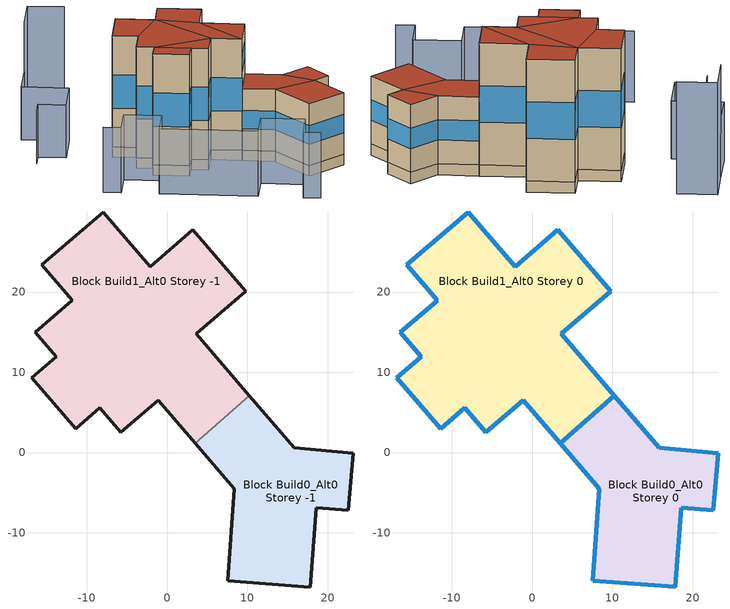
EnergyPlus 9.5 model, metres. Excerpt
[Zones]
Block Build0_Alt0 Storey -1
 floor ground (Project Basement Floor): 23.17,-0.06 22.58,-7.16 18.59,-6.87 17.83,-16.74 7.56,-15.99 8.38,-4.53 3.48,1.18 10.26,7.07 15.83,0.59 z-2.5
 wall ground (Project Basement Wall): 3.48,1.18 8.38,-4.53 7.56,-15.99 17.83,-16.74 18.59,-6.87 22.58,-7.16 23.17,-0.06 15.83,0.59 10.26,7.07 z-2.5:0
 wall to Block Build1_Alt0 Storey -1 (Project Partition): 10.26,7.07 3.48,1.18 z-2.5:0
Block Build1_Alt0 Storey -1
 floor ground (Project Basement Floor): 3.16,27.74 9.76,20.1 3.61,14.8 10.26,7.07 3.48,1.18 -1.13,6.54 -5.76,2.56 -8.37,5.59 -11.4,2.99 -16.85,9.32 -13.81,11.93 -16.42,14.97 -11.79,18.94 -15.61,23.38 -7.95,29.96 -2.13,23.17 z-2.5
 wall ground (Project Basement Wall): 10.26,7.07 3.61,14.8 9.76,20.1 3.16,27.74 -2.13,23.17 -7.95,29.96 -15.61,23.38 -11.79,18.94 -16.42,14.97 -13.81,11.93 -16.85,9.32 -11.4,2.99 -8.37,5.59 -5.76,2.56 -1.13,6.54 3.48,1.18 z-2.5:0
Block Build0_Alt0 Storey 0
 floor to Block Build0_Alt0 Storey -1 (Project Heated1rstFloor): 23.17,-0.06 22.58,-7.16 18.59,-6.87 17.83,-16.74 7.56,-15.99 8.38,-4.53 3.48,1.18 10.26,7.07 15.83,0.59 z0
 wall outside (Project Wall): 3.48,1.18 8.38,-4.53 7.56,-15.99 17.83,-16.74 18.59,-6.87 22.58,-7.16 23.17,-0.06 15.83,0.59 10.26,7.07 z0:15
 wall to Block Build1_Alt0 Storey 0 (Project Partition): 10.26,7.07 3.48,1.18 z0:15
 window (Project External Window): 3.48,1.17 8.38,-4.52 / 8.38,-4.53 7.56,-15.99 / 7.57,-15.99 17.82,-16.74 / 17.83,-16.74 18.59,-6.87 / 18.6,-6.87 22.58,-7.15 / 22.58,-7.15 23.16,-0.06 / 23.16,-0.05 15.83,0.59 / 15.82,0.59 10.26,7.06 z5.25:9.75
 roof outside (Project Flat Roof): 22.58,-7.16 23.17,-0.06 15.83,0.59 18.59,-6.87 z15; 18.59,-6.87 15.83,0.59 10.26,7.07 3.48,1.18 8.38,-4.53 z15; 17.83,-16.74 18.59,-6.87 8.38,-4.53 7.56,-15.99 z15
Block Build1_Alt0 Storey 0
 floor to Block Build1_Alt0 Storey -1 (Project Heated1rstFloor): 3.16,27.74 9.76,20.1 3.61,14.8 10.26,7.07 3.48,1.18 -1.13,6.54 -5.76,2.56 -8.37,5.59 -11.4,2.99 -16.85,9.32 -13.81,11.93 -16.42,14.97 -11.79,18.94 -15.61,23.38 -7.95,29.96 -2.13,23.17 z0
 wall outside (Project Wall): 10.26,7.07 3.61,14.8 9.76,20.1 3.16,27.74 -2.13,23.17 -7.95,29.96 -15.61,23.38 -11.79,18.94 -16.42,14.97 -13.81,11.93 -16.85,9.32 -11.4,2.99 -8.37,5.59 -5.76,2.56 -1.13,6.54 3.48,1.18 z0:27; 3.48,1.18 10.26,7.07 z15:27
 window (Project External Window): 10.25,7.07 3.61,14.8 / 3.61,14.8 9.76,20.09 / 9.76,20.1 3.17,27.74 / 3.16,27.74 -2.13,23.18 / -2.13,23.18 -7.95,29.96 / -7.96,29.96 -15.61,23.38 / -15.61,23.38 -11.8,18.95 / -11.8,18.94 -16.42,14.97 / -16.42,14.96 -13.82,11.94 / -13.82,11.93 -16.85,9.33 / -16.85,9.32 -11.4,2.99 / -11.4,2.99 -8.37,5.59 / -8.36,5.59 -5.76,2.56 / -5.75,2.56 -1.13,6.53 / -1.13,6.53 3.47,1.18 z9.45:17.55; 3.48,1.18 10.25,7.06 z19.2:22.8
 roof outside (Project Flat Roof): 10.26,7.07 3.61,14.8 3.48,1.18 z27; -1.13,6.54 -13.81,11.93 -8.37,5.59 -5.76,2.56 z27; -8.37,5.59 -13.81,11.93 -16.85,9.32 -11.4,2.99 z27; -2.13,23.17 -7.95,29.96 -15.61,23.38 -11.79,18.94 z27; 3.48,1.18 3.61,14.8 -2.13,23.17 -1.13,6.54 z27; 9.76,20.1 3.16,27.74 -2.13,23.17 3.61,14.8 z27; -1.13,6.54 -2.13,23.17 -11.79,18.94 -16.42,14.97 -13.81,11.93 z27
shading: -4.3,-31.41 -6.91,-28.38 / -6.91,-28.38 -0.99,-23.31 / -0.99,-23.31 -7.54,-15.61 / -7.54,-15.61 -13.45,-20.7 / -13.45,-20.7 -28.04,-3.8 / -28.04,-3.8 -22.15,1.3 / -22.15,1.3 -27.68,7.77 / -27.68,7.77 -33.63,2.72 / -33.63,2.72 -36.2,5.78 z0:15.8; -20.03,46.84 -12.55,53.26 / -12.55,53.26 -7.09,46.92 z0:24.8; -34.68,28.45 -31.65,31.06 / -31.65,31.06 -27.47,26.2 / -27.47,26.2 -19.82,32.75 / -19.82,32.75 -26.88,40.96 / -26.88,40.96 -20.03,46.84 z0:12.8
[Building]
None: North Axis=0; Terrain=Suburbs; Loads Convergence Tolerance Value=0.04; Temperature Convergence Tolerance Value=0.4; Solar Distribution=FullExterior; Maximum Number of Warmup Days=25; Minimum Number of Warmup Days=6
[Site:Location]
WeatherData/USA_CA_San.Francisco.Intl.AP.724940_TMY3.epw: Latitude=37.62; Longitude=-122.4; Time Zone=-8; Elevation=2
[SizingPeriod:DesignDay] Day of Month=21; Humidity Condition Type=Wetbulb; Barometric Pressure=100594; Rain Indicator=No; Snow Indicator=No; Daylight Saving Time Indicator=No; Solar Model Indicator=ASHRAEClearSky
Name | Month | Day Type | Maximum DryBulb Temperature | Daily DryBulb Temperature Range | Wetbulb or DewPoint at Maximum DryBulb | Wind Speed | Wind Direction | Sky Clearness
DENVER_STAPLETON Ann Htg 99.6% Condns DB | 12 | WinterDesignDay | -20 | 0 | -20 | 2.3 | 180 | 0
DENVER_STAPLETON Ann Clg .4% Condns DB=>MWB | 7 | SummerDesignDay | 34.1 | 15.2 | 15.8 | 4 | 120 | 1
[SITE:GROUNDTEMPERATURE:BUILDINGSURFACE]
15, 15, 15, 15, 15, 15, 15, 15, 15, 15, 15, 15
[MATERIAL] Solar Absorptance=0.7; Visible Absorptance=0.7
Name | Roughness | Thickness | Conductivity | Density | Specific Heat | Thermal Absorptance
Basement Floor; Heated1rstFloor Inertia | Rough | 0.1 | 0.9 | 2300 | 1000 | 0.9
Heated1rstFloor Insulation | Rough | 0.15 | 0.035 | 150 | 1000 | 0.9
Roof Insulation | Rough | 0.3 | 0.03 | 150 | 1000 | 0.9
Wall Inertia | Rough | 0.2 | 0.9 | 2300 | 1000 | 0.9
Wall Insulation | Rough | 0.2 | 0.03 | 150 | 1000 | 0.9
HeatedZoneIntMass; NonHeatedZoneIntMass | Rough | 0.1 | 0.3 | 600 | 1400 | 0.9
AirWallMaterial | MediumSmooth | 0.01 | 0.6 | 800 | 1000 | 0.95
[WINDOWMATERIAL:SIMPLEGLAZINGSYSTEM]
Window: UFactor=1.9; Solar Heat Gain Coefficient=0.7; Visible Transmittance=0.8
[CONSTRUCTION]
Project Wall: Wall Inertia, Wall Insulation
Project Basement Wall: Wall Inertia
Project Partition: AirWallMaterial
Project Basement Floor: Basement Floor
Project Flat Roof: Roof Insulation
Project External Window: Window
Project Heated1rstFloor: Heated1rstFloor Inertia, Heated1rstFloor Insulation
HeatedZoneIntMassObj: HeatedZoneIntMass
NonHeatedZoneIntMassObj: NonHeatedZoneIntMass
[ZONE] Type=1; Multiplier=1; Ceiling Height=autocalculate; Volume=autocalculate; Floor Area=autocalculate; Part of Total Floor Area=Yes
Block Build0_Alt0 Storey -1; Block Build0_Alt0 Storey 0; Block Build1_Alt0 Storey -1; Block Build1_Alt0 Storey 0
[INTERNALMASS]
Name | Construction | Zone or ZoneList | Surface Area
Block Build0_Alt0 Storey -1IntMass | NonHeatedZoneIntMassObj | Block Build0_Alt0 Storey -1 | 516
Block Build1_Alt0 Storey -1IntMass | NonHeatedZoneIntMassObj | Block Build1_Alt0 Storey -1 | 976
Block Build0_Alt0 Storey 0IntMass | HeatedZoneIntMassObj | Block Build0_Alt0 Storey 0 | 2581
Block Build1_Alt0 Storey 0IntMass | HeatedZoneIntMassObj | Block Build1_Alt0 Storey 0 | 8780
[ELECTRICEQUIPMENT] Schedule=LoadSchedule; Design Level Calculation Method=Watts/Area; Fraction Latent=0; Fraction Radiant=0; Fraction Lost=0; EndUse Subcategory=General
Name | Zone or ZoneList | Watts per Zone Floor Area
Block Build0_Alt0 Storey 0Load | Block Build0_Alt0 Storey 0 | 0.05
Block Build1_Alt0 Storey 0Load | Block Build1_Alt0 Storey 0 | 0.09
[ZONEINFILTRATION:DESIGNFLOWRATE] Schedule=AlwaysON; Design Flow Rate Calculation Method=AirChanges/Hour; Air Changes per Hour=1; Constant Term Coefficient=1; Temperature Term Coefficient=0; Velocity Term Coefficient=0; Velocity Squared Term Coefficient=0
Name | Zone or ZoneList
Block Build0_Alt0 Storey -1Leak | Block Build0_Alt0 Storey -1
Block Build1_Alt0 Storey -1Leak | Block Build1_Alt0 Storey -1
[ZONEINFILTRATION:FLOWCOEFFICIENT] Schedule=AlwaysON; Stack Coefficient=0.107; Pressure Exponent=0.667; Wind Coefficient=0.167; Shelter Factor=0.61
Name | Zone | Flow Coefficient
Block Build0_Alt0 Storey 0Leak | Block Build0_Alt0 Storey 0 | 0.0921149
Block Build1_Alt0 Storey 0Leak | Block Build1_Alt0 Storey 0 | 0.250333
[ZONEVENTILATION:DESIGNFLOWRATE] Schedule=AlwaysON; Design Flow Rate Calculation Method=AirChanges/Hour; Air Changes per Hour=4; Ventilation Type=Natural; Fan Pressure Rise=0; Fan Total Efficiency=1; Constant Term Coefficient=1; Temperature Term Coefficient=0; Velocity Term Coefficient=0; Velocity Squared Term Coefficient=0; Minimum Indoor Temperature=26; Maximum Indoor Temperature=100; Delta Temperature=1; Minimum Outdoor Temperature=-100; Maximum Outdoor Temperature=100; Maximum Wind Speed=40
Name | Zone or ZoneList
Block Build0_Alt0 Storey 0FreeCool | Block Build0_Alt0 Storey 0
Block Build1_Alt0 Storey 0FreeCool | Block Build1_Alt0 Storey 0
[HVACTEMPLATE:THERMOSTAT]
ResidZone: Constant Heating Setpoint=21; Constant Cooling Setpoint=50
[HVACTEMPLATE:ZONE:IDEALLOADSAIRSYSTEM] Template Thermostat=ResidZone; Maximum Heating Supply Air Temperature=50; Minimum Cooling Supply Air Temperature=13; Maximum Heating Supply Air Humidity Ratio=0.0156; Minimum Cooling Supply Air Humidity Ratio=0.0077; Heating Limit=NoLimit; Cooling Limit=NoLimit; Dehumidification Control Type=ConstantSensibleHeatRatio; Cooling Sensible Heat Ratio=0.7; Dehumidification Setpoint=60; Humidification Control Type=None; Humidification Setpoint=30; Outdoor Air Method=Flow/Area; Outdoor Air Flow Rate per Person=0.007; Outdoor Air Flow Rate per Zone=0; Demand Controlled Ventilation Type=None; Outdoor Air Economizer Type=NoEconomizer; Heat Recovery Type=Sensible; Sensible Heat Recovery Effectiveness=0.65; Latent Heat Recovery Effectiveness=0
Name | Maximum Sensible Heating Capacity | Outdoor Air Flow Rate per Zone Floor Area
Block Build0_Alt0 Storey 0 | 32268.7 | 0.00175
Block Build1_Alt0 Storey 0 | 109749 | 0.00315
[ENERGYMANAGEMENTSYSTEM:SENSOR]
Name | OutputVariable or OutputMeter Index Key | OutputVariable or OutputMeter
T0 | Block Build0_Alt0 Storey 0 | Zone Mean Air Temperature
T1 | Block Build1_Alt0 Storey 0 | Zone Mean Air Temperature
Pow0 | Block Build0_Alt0 Storey 0 IDEAL LOADS AIR SYSTEM | Zone Ideal Loads Supply Air Total Heating Rate
Pow1 | Block Build1_Alt0 Storey 0 IDEAL LOADS AIR SYSTEM | Zone Ideal Loads Supply Air Total Heating Rate
DHWPow | DHW | Water Use Equipment Heating Rate
[ENERGYMANAGEMENTSYSTEM:PROGRAMCALLINGMANAGER]
Average Building Temperature: EndOfZoneTimestepBeforeZoneReporting; AverageZoneTemps
Compute Total Building Heat Pow: EndOfZoneTimestepBeforeZoneReporting; TotZonePow
Compute Total DHW Heat Pow: EndOfZoneTimestepBeforeZoneReporting; prgmDHWPow
[ENERGYMANAGEMENTSYSTEM:PROGRAM]
AverageZoneTemps: SET SumNumerator = T0*Vol0+T1*Vol1; SET SumDenominator  = Vol0+Vol1; SET AverageBuildingTemp  = SumNumerator / SumDenominator
TotZonePow: SET TotBuildPow = Pow0+Pow1
prgmDHWPow: SET TotDHWPow = DHWPow
[ENERGYMANAGEMENTSYSTEM:GLOBALVARIABLE]
AverageBuildingTemp
TotBuildPow
TotDHWPow
[ENERGYMANAGEMENTSYSTEM:OUTPUTVARIABLE] Type of Data in Variable=Averaged; Update Frequency=ZoneTimeStep
Name | EMS Variable
Mean Heated Zones Air Temperature | AverageBuildingTemp
Total Building Heating Power | TotBuildPow
Total DHW Heating Power | TotDHWPow
[ENERGYMANAGEMENTSYSTEM:INTERNALVARIABLE] Internal Data Type=Zone Air Volume
Name | Internal Data Index Key
Vol0 | Block Build0_Alt0 Storey 0
Vol1 | Block Build1_Alt0 Storey 0
[WATERUSE:EQUIPMENT]
DHW: EndUse Subcategory=General; Peak Flow Rate=1.47143e-08; Flow Rate Fraction Schedule=WaterTaps; Target Temperature Schedule=TargetWaterTemp; Hot Water Supply Temperature Schedule=HotWaterTemp; Cold Water Supply Temperature Schedule=ColdWaterTemp
[SCHEDULE:COMPACT]
AlwaysON: Through: 12/31, For: AllDays, Until: 24:00, 1
HotWaterTemp: Through: 12/31, For: AllDays, Until: 24:00, 55
TargetWaterTemp: Through: 12/31, For: AllDays, Until: 24:00, 37
[SCHEDULE:FILE] Column Number=1; Rows to Skip at Top=0; Number of Hours of Data=8760; Column Separator=Comma; Interpolate to Timestep=No
Name | File
LoadSchedule | /Users/alizad/PycharmProjects/mubes-ubem/examples/ForTest/InputFiles/Building29_winter.txt
Watertaps | /Users/alizad/PycharmProjects/mubes-ubem/examples/ForTest/InputFiles/domestic_hot_water_40_apartments.txt
ColdWaterTemp | /Users/alizad/PycharmProjects/mubes-ubem/examples/ForTest/InputFiles/cold_water_temperature_stockholm.txt
